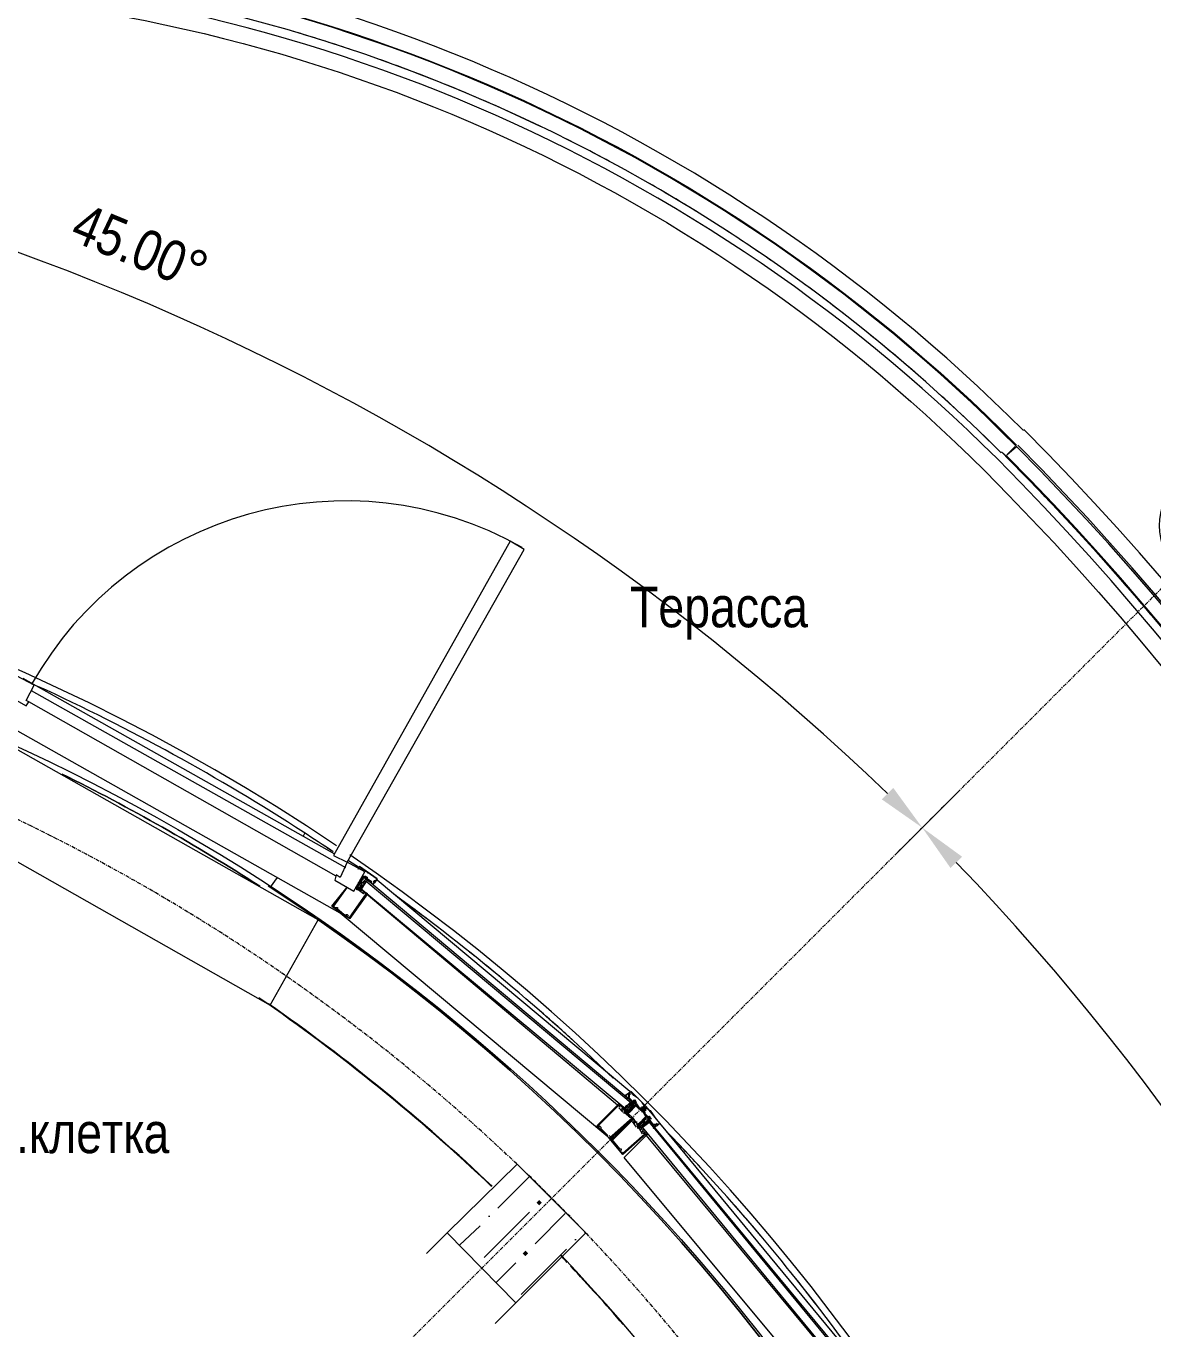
# Model space of a CAD drawing. Header units: millimetres. Extents: x 223 to 163467, y -12002 to 99672.
# Drawn here: x 100406 to 103883, y 3792 to 7812 of the extents above; entities that cross this region are included whole.
import ezdxf

# ---------------------------------------------------------------- set-up
doc = ezdxf.new("R2010")
doc.units = ezdxf.units.MM
doc.linetypes.add('ADSK_Линия сетки', pattern=[21, 12, -3, 3, -3])
for name, color, linetype, lineweight in [('A-ANNO-DIMS', 7, 'Continuous', 9), ('S-GRID', 7, 'Continuous', 9), ('S-GRID-IDEN', 7, 'Continuous', 9)]:
    doc.layers.add(name, color=color, linetype=linetype, lineweight=lineweight)
for name, color, linetype in [('PDF _A-AREA', 7, 'Continuous'), ('PDF _A-CLNG', 7, 'Continuous'), ('PDF _A-DETL', 7, 'Continuous'), ('PDF _A-DETL-GENF', 7, 'Continuous'), ('PDF _A-DOOR', 7, 'Continuous'), ('PDF _A-DOOR-FRAM', 7, 'Continuous'), ('PDF _A-FLOR', 7, 'Continuous'), ('PDF _A-GLAZ-CURT', 7, 'Continuous'), ('PDF _A-GLAZ-CWMG', 7, 'Continuous'), ('PDF _I-WALL', 7, 'Continuous'), ('PDF _S-BEAM', 7, 'Continuous'), ('PDF _S-COLS', 7, 'Continuous'), ('PDF _S-RBAR-BNDY', 7, 'Continuous'), ('PDF _Ограждение', 7, 'Continuous'), ('PDF _Текст', 7, 'Continuous')]:
    doc.layers.add(name, color=color, linetype=linetype)
doc.styles.add('GOST Common_I_6', font='ARIALN.TTF', dxfattribs={"height": 125})
doc.styles.add('PDF ISOCPEUR Italic', font='ARIALN.TTF')
doc.dimstyles.new('Диагональ_-_Gost_2_5мм', dxfattribs={"dimscale": 304.8, "dimtxt": 125.714375, "dimasz": 0.492126, "dimexe": 0.393701, "dimexo": 0.246063, "dimgap": 0.287073, "dimtad": 1, "dimdec": 0, "dimzin": 0, "dimdsep": 46, "dimtxsty": 'GOST Common_I_6', "dimsah": 1, "dimcen": 0.09, "dimdle": 0.393701, "dimazin": 0, "dimtfac": 1, "dimtdec": 4, "dimtix": 1, "dimtmove": 0, "dimatfit": 3, "dimfxl": 1, "dimtvp": 1, "dimtfill": 1, "dimtolj": 1, "dimtzin": 0, "dimarcsym": 2})

# ---------------------------------------------------------------- blocks, each defined once
blk = doc.blocks.new('*D335')
at = {"layer": 'A-ANNO-DIMS', "color": 0, "lineweight": -2, "transparency": 16777216}
for p, q in [((86612.7, 26879.4), (86612.7, 26594.4)), ((92115.2, 24600.2), (91913.7, 24398.7))]:
    blk.add_line(p, q, dxfattribs=at)
blk.add_arc((86612.7, 19097.7), 7616.7, 46.12837, 88.87163, dxfattribs=at)
at = {"layer": 'A-ANNO-DIMS', "color": 0, "transparency": 16777216}
for points in [[(86762.4, 26687.9), (86762.9, 26737.9), (86612.7, 26714.4)], [(91908.9, 24606.4), (91873.9, 24570.7), (91998.5, 24483.5)]]:
    blk.add_solid(points, dxfattribs=at)
at = {"layer": 'Defpoints', "color": 0, "transparency": 16777216}
for p in [(86612.7, 26954.4), (90421, 25693.9), (92168.2, 24653.2), (86612.7, 19097.7)]:
    blk.add_point(p, dxfattribs=at)
at = {"layer": 'A-ANNO-DIMS', "color": 0, "transparency": 16777216, "insert": (89584.9, 26273.2), "char_height": 125, "width": 588.088, "attachment_point": 5, "rotation": 337.5, "style": 'GOST Common_I_6', "bg_fill": 3, "box_fill_scale": 1.1, "bg_fill_color": 256, "bg_fill_true_color": 13158600, "bg_fill_transparency": 0}
blk.add_mtext('\\A1;45.00°', dxfattribs=at)
blk = doc.blocks.new('*D336')
at = {"layer": 'A-ANNO-DIMS', "color": 0, "lineweight": -2, "transparency": 16777216}
for p, q in [((92115.2, 24600.2), (91913.7, 24398.7)), ((94394.4, 19097.7), (94109.4, 19097.7))]:
    blk.add_line(p, q, dxfattribs=at)
blk.add_arc((86612.7, 19097.7), 7616.7, 1.12837, 43.87163, dxfattribs=at)
at = {"layer": 'A-ANNO-DIMS', "color": 0, "transparency": 16777216}
for points in [[(92085.7, 24358.9), (92121.4, 24393.9), (91998.5, 24483.5)], [(94252.9, 19247.9), (94202.9, 19247.4), (94229.4, 19097.7)]]:
    blk.add_solid(points, dxfattribs=at)
at = {"layer": 'Defpoints', "color": 0, "transparency": 16777216}
for p in [(92168.2, 24653.2), (93969.9, 21069), (86612.7, 19097.7), (94469.4, 19097.7)]:
    blk.add_point(p, dxfattribs=at)
at = {"layer": 'A-ANNO-DIMS', "color": 0, "transparency": 16777216, "insert": (93788.2, 22069.9), "char_height": 125, "width": 588.088, "attachment_point": 5, "rotation": 292.5, "style": 'GOST Common_I_6', "bg_fill": 3, "box_fill_scale": 1.1, "bg_fill_color": 256, "bg_fill_true_color": 13158600, "bg_fill_transparency": 0}
blk.add_mtext('\\A1;45.00°', dxfattribs=at)
blk = doc.blocks.new('Ось сетки - D8-489723-1 этаж')
at = {"layer": 'S-GRID-IDEN'}
for start, end in [(360, 180), (180, 360)]:
    blk.add_arc((0, 0), 4, start, end, dxfattribs=at)
blk = doc.blocks.new('оси')
at = {"layer": 'S-GRID', "linetype": 'ADSK_Линия сетки'}
blk.add_arc((86612.7, 19097.7), 6000, 192.09621, 182.95219, dxfattribs=at)
at = {"layer": 'S-GRID-IDEN', "xscale": -49.99999999999998, "yscale": 49.99999999999998, "zscale": 49.99999999999998, "rotation": 314.9999999998913}
blk.add_blockref('Ось сетки - D8-489723-1 этаж', (92930.6, 25415.6), dxfattribs=at)
at = {"layer": 'A-ANNO-DIMS'}
dim = blk.add_angular_dim_3p(base=(90421, 25693.9), center=(86612.7, 19097.7), p1=(92168.2, 24653.2), p2=(86612.7, 26954.4), dimstyle='Диагональ_-_Gost_2_5мм', override={"dimpost": '<>', "dimfxl": 6013.290219}, dxfattribs=at)
dim.commit()
dim.dimension.update_dxf_attribs({"geometry": '*D335', "text_midpoint": (89584.9, 26273.2)})
dim = blk.add_angular_dim_3p(base=(93969.9, 21069), center=(86612.7, 19097.7), p1=(94469.4, 19097.7), p2=(92168.2, 24653.2), dimstyle='Диагональ_-_Gost_2_5мм', override={"dimpost": '<>', "dimfxl": 6013.290219}, dxfattribs=at)
dim.commit()
dim.dimension.update_dxf_attribs({"geometry": '*D336', "text_midpoint": (93788.2, 22069.9)})
at = {"layer": 'S-GRID', "linetype": 'ADSK_Линия сетки'}
blk.add_line((86612.7, 19097.7), (92789.2, 25274.2), dxfattribs=at)

msp = doc.modelspace()

# ---------------------------------------------------------------- hatches: boundary and pattern name
at = {"layer": 'PDF _S-COLS', "lineweight": 15, "transparency": 33554559}
for points in [[(101988.8, 4190.5), (101984.6, 4186.3), (101980.3, 4182), (101984.6, 4177.8), (101988.8, 4173.6), (101993, 4177.8), (101997.3, 4182), (101993, 4186.3)], [(101946.5, 4033.9), (101942.2, 4029.6), (101938, 4025.4), (101942.2, 4021.2), (101946.5, 4016.9), (101950.7, 4021.2), (101954.9, 4025.4), (101950.7, 4029.6)]]:
    msp.add_hatch(color=256, dxfattribs=at).paths.add_polyline_path(points)

# ---------------------------------------------------------------- linework, layer by layer
at = {"layer": 'PDF _A-AREA', "lineweight": 15}
msp.add_lwpolyline([(101993.3, 7502.3, 0.013255), (101744.4, 7613.4, 0.01323), (101490.4, 7711)], format="xyb", dxfattribs=at)
for centre, radius, start, end in [((99773.2, 2863.3), 5142.8, 71.4993, 73.5312), ((99774, 2865.4), 5140.7, 61.3859, 63.4241), ((99774.2, 2865.7), 5140.3, 58.3372, 60.1943), ((99773.5, 2864.4), 5141.7, 55.2723, 57.0794), ((99773.5, 2864.5), 5141.7, 52.1632, 53.9978), ((99773.8, 2864.9), 5141.1, 48.9825, 50.9492), ((99773.9, 2865), 5141, 45.4943, 47.9005), ((97508.7, 608.3), 8341.7, 42.58848, 44.87361), ((97509.2, 608.7), 8341.2, 40.24838, 41.8305)]:
    msp.add_arc(centre, radius, start, end, dxfattribs=at)
at = {"layer": 'PDF _A-CLNG', "lineweight": 15}
for centre, radius, start, end in [((97779.8, -43.6), 6398.6, 57.03549, 65.41258), ((97774.1, -51.9), 6408.7, 56.05225, 56.3923), ((97778.9, -44.7), 6400, 52.66871, 53.88244), ((97779.5, -43.9), 6399.1, 50.15822, 51.37212), ((97779.6, -43.7), 6398.8, 47.65315, 48.86161), ((97721.7, -104.1), 6482.4, 46.095, 46.35527), ((97779.6, -43.7), 6398.8, 42.63779, 43.84625), ((97777.8, -45.2), 6401.2, 40.12776, 41.33577), ((97779.3, -43.9), 6399.1, 37.61719, 38.82558)]:
    msp.add_arc(centre, radius, start, end, dxfattribs=at)
at = {"layer": 'PDF _A-DETL', "lineweight": 15}
msp.add_circle((97789.7, -43.1), 6197.2, dxfattribs=at)
at = {"layer": 'PDF _A-DETL-GENF', "lineweight": 15}
for points in [[(101307.3, 5054.1), (100350.5, 5595.9)], [(100202.4, 5333.5), (101159.1, 4791.6)], [(101430, 5210.7), (101434.2, 5219.2), (101489.3, 5181.1), (101476.6, 5189.6), (101463.9, 5198), (101446.9, 5206.5), (101438.5, 5215), (101434.2, 5210.7)], [(101438.5, 5172.6), (101446.9, 5181.1), (101451.2, 5185.3), (101455.4, 5189.6)], [(101455.4, 5181.1), (101446.9, 5185.3), (101442.7, 5189.6), (101446.9, 5189.6)], [(101446.9, 5189.6), (101446.9, 5189.6)], [(101451.2, 5189.6), (101451.2, 5189.6)], [(101446.9, 5159.9), (101438.5, 5147.2), (101438.5, 5143), (101442.7, 5147.2), (101446.9, 5143), (101459.6, 5134.5), (101404.6, 5058.3), (101349.6, 5096.4), (101396.1, 5155.7), (101353.8, 5096.4), (101358, 5092.2), (101362.3, 5092.2), (101366.5, 5092.2), (101366.5, 5088), (101391.9, 5066.8)], [(101400.4, 5062.6), (101404.6, 5062.6), (101455.4, 5134.5), (101451.2, 5138.8), (101446.9, 5134.5), (101430, 5147.2), (101430, 5151.5), (101425.8, 5151.5), (101421.5, 5151.5)], [(101421.5, 5155.7), (101425.8, 5155.7)], [(101446.9, 5168.4), (101451.2, 5176.9), (101442.7, 5168.4), (101430, 5147.2), (101425.8, 5147.2), (101425.8, 5151.5), (101438.5, 5168.4)], [(101434.2, 5164.2), (101434.2, 5168.4), (101425.8, 5155.7), (101430, 5155.7), (101430, 5151.5), (101434.2, 5151.5), (101434.2, 5147.2)], [(101425.8, 5155.7), (101425.8, 5155.7)], [(101425.8, 5155.7), (101425.8, 5155.7)], [(101425.8, 5151.5), (101425.8, 5151.5)], [(101430, 5168.4), (101434.2, 5172.6), (101434.2, 5168.4), (101434.2, 5172.6), (101442.7, 5181.1), (101438.5, 5172.6), (101438.5, 5164.2), (101442.7, 5168.4), (101438.5, 5168.4), (101438.5, 5172.6), (101446.9, 5168.4), (101442.7, 5168.4)], [(101430, 5151.5), (101430, 5151.5)], [(101430, 5147.2), (101430, 5147.2)], [(101434.2, 5172.6), (101434.2, 5172.6)], [(101438.5, 5143), (101434.2, 5147.2), (101442.7, 5159.9), (101442.7, 5164.2)], [(101434.2, 5151.5), (101434.2, 5151.5)], [(101434.2, 5147.2), (101434.2, 5147.2)], [(101434.2, 5147.2), (101434.2, 5147.2)], [(101438.5, 5164.2), (101438.5, 5164.2)], [(101438.5, 5147.2), (101438.5, 5147.2)], [(101442.7, 5185.3), (101442.7, 5181.1), (101446.9, 5181.1)], [(101442.7, 5181.1), (101442.7, 5181.1)], [(101446.9, 5185.3), (101446.9, 5185.3)], [(101446.9, 5181.1), (101446.9, 5181.1)], [(101455.4, 5172.6), (101446.9, 5164.2)], [(101446.9, 5164.2), (101446.9, 5164.2)], [(101446.9, 5159.9), (101446.9, 5159.9)], [(101459.6, 5176.9), (101455.4, 5172.6), (101451.2, 5172.6), (101451.2, 5176.9), (101455.4, 5181.1), (101472.3, 5168.4)], [(101451.2, 5176.9), (101451.2, 5176.9)], [(101455.4, 5185.3), (101455.4, 5185.3)], [(101455.4, 5185.3), (101459.6, 5181.1), (101472.3, 5172.6)], [(101455.4, 5176.9), (101455.4, 5181.1), (101455.4, 5176.9)], [(101455.4, 5172.6), (101455.4, 5172.6)], [(101459.6, 5185.3), (101459.6, 5185.3)], [(101459.6, 5181.1), (101459.6, 5181.1)], [(101472.3, 5172.6), (101472.3, 5172.6)], [(101472.3, 5168.4), (101472.3, 5168.4)], [(101472.3, 5168.4), (101472.3, 5168.4)], [(101476.6, 5172.6), (101480.8, 5172.6), (101480.8, 5176.9), (101480.8, 5172.6), (101489.3, 5181.1), (101480.8, 5168.4), (101476.6, 5164.2)], [(101476.6, 5168.4), (101476.6, 5168.4)], [(101476.6, 5168.4), (101476.6, 5168.4)], [(101480.8, 5172.6), (101480.8, 5172.6)], [(101480.8, 5168.4), (101480.8, 5168.4)], [(101438.5, 5143), (101438.5, 5143)], [(101442.7, 5143), (101442.7, 5143)], [(101442.7, 5143), (101442.7, 5143)], [(101442.7, 5138.8), (101446.9, 5138.8)], [(101446.9, 5143), (101446.9, 5143)], [(101446.9, 5143), (101446.9, 5143)], [(101446.9, 5138.8), (101446.9, 5138.8)], [(101446.9, 5138.8), (101446.9, 5138.8)], [(101446.9, 5134.5), (101446.9, 5134.5)], [(101358, 5092.2), (101358, 5092.2)], [(101366.5, 5088), (101366.5, 5088)], [(101391.9, 5071), (101396.1, 5071), (101400.4, 5066.8)], [(101391.9, 5071), (101391.9, 5071)], [(101400.4, 5066.8), (101400.4, 5066.8)], [(101159.1, 4791.6), (101307.3, 5054.1)], [(102259.7, 4516.5), (102259.7, 4516.5)], [(102259.7, 4512.2), (102259.7, 4516.5)], [(102259.7, 4512.2), (102259.7, 4512.2)], [(102259.7, 4512.2), (102259.7, 4512.2)], [(102264, 4516.5), (102272.4, 4524.9), (102264, 4516.5), (102268.2, 4516.5)], [(102264, 4516.5), (102264, 4516.5)], [(102272.4, 4516.5), (102268.2, 4516.5), (102264, 4512.2), (102268.2, 4512.2)], [(102264, 4512.2), (102264, 4512.2)], [(102264, 4512.2), (102264, 4512.2)], [(102264, 4512.2), (102264, 4512.2)], [(102285.1, 4491.1), (102280.9, 4491.1), (102276.7, 4495.3), (102264, 4508), (102276.7, 4491.1)], [(102264, 4508), (102264, 4508)], [(102264, 4508), (102264, 4508)], [(102268.2, 4508), (102264, 4508)], [(102268.2, 4508), (102268.2, 4508)], [(102310.5, 4478.4), (102306.3, 4474.1), (102310.5, 4474.1), (102314.8, 4478.4), (102306.3, 4491.1), (102293.6, 4503.8), (102280.9, 4512.2), (102272.4, 4524.9), (102319, 4478.4), (102310.5, 4469.9), (102310.5, 4465.7), (102310.5, 4461.4), (102323.2, 4444.5)], [(102272.4, 4516.5), (102272.4, 4516.5)], [(102272.4, 4448.7), (102280.9, 4440.3), (102213.2, 4372.5), (102166.6, 4419.1), (102234.3, 4486.8), (102242.8, 4478.4), (102247, 4474.1), (102242.8, 4469.9), (102247, 4465.7)], [(102234.3, 4478.4), (102238.6, 4478.4), (102234.3, 4482.6), (102170.8, 4419.1), (102170.8, 4414.9)], [(102208.9, 4381), (102213.2, 4376.8), (102276.7, 4440.3), (102272.4, 4444.5), (102268.2, 4444.5), (102255.5, 4457.2), (102255.5, 4461.4), (102251.3, 4465.7), (102251.3, 4461.4)], [(102247, 4461.4), (102234.3, 4474.1)], [(102238.6, 4478.4), (102238.6, 4478.4)], [(102238.6, 4474.1), (102238.6, 4474.1)], [(102238.6, 4474.1), (102238.6, 4474.1)], [(102242.8, 4478.4), (102242.8, 4478.4)], [(102242.8, 4474.1), (102242.8, 4474.1)], [(102242.8, 4474.1), (102242.8, 4474.1)], [(102247, 4469.9), (102251.3, 4469.9), (102259.7, 4482.6), (102264, 4478.4), (102264, 4482.6), (102272.4, 4491.1), (102276.7, 4495.3), (102280.9, 4495.3), (102289.4, 4486.8), (102285.1, 4491.1), (102289.4, 4491.1), (102285.1, 4486.8), (102276.7, 4491.1), (102276.7, 4486.8)], [(102247, 4474.1), (102247, 4474.1)], [(102247, 4469.9), (102247, 4469.9)], [(102276.7, 4478.4), (102280.9, 4482.6), (102276.7, 4482.6), (102272.4, 4474.1), (102251.3, 4457.2), (102251.3, 4461.4), (102268.2, 4478.4), (102264, 4474.1), (102259.7, 4478.4), (102251.3, 4465.7), (102255.5, 4465.7), (102259.7, 4461.4), (102255.5, 4457.2), (102264, 4453), (102268.2, 4453)], [(102251.3, 4465.7), (102251.3, 4465.7)], [(102251.3, 4465.7), (102251.3, 4465.7)], [(102251.3, 4465.7), (102251.3, 4465.7)], [(102255.5, 4465.7), (102255.5, 4465.7)], [(102268.2, 4469.9), (102259.7, 4457.2), (102272.4, 4469.9), (102280.9, 4478.4), (102285.1, 4482.6)], [(102268.2, 4482.6), (102272.4, 4486.8), (102276.7, 4486.8), (102268.2, 4478.4)], [(102268.2, 4474.1), (102272.4, 4474.1), (102268.2, 4478.4), (102268.2, 4482.6), (102276.7, 4478.4), (102272.4, 4474.1)], [(102272.4, 4491.1), (102272.4, 4486.8)], [(102272.4, 4486.8), (102272.4, 4486.8)], [(102272.4, 4474.1), (102272.4, 4469.9), (102272.4, 4474.1)], [(102272.4, 4469.9), (102272.4, 4469.9)], [(102272.4, 4469.9), (102272.4, 4469.9)], [(102276.7, 4495.3), (102276.7, 4495.3)], [(102276.7, 4491.1), (102276.7, 4491.1)], [(102276.7, 4482.6), (102280.9, 4486.8)], [(102285.1, 4495.3), (102280.9, 4495.3), (102280.9, 4499.5), (102289.4, 4491.1), (102285.1, 4499.5)], [(102280.9, 4495.3), (102280.9, 4495.3)], [(102280.9, 4482.6), (102280.9, 4478.4)], [(102280.9, 4482.6), (102280.9, 4482.6)], [(102280.9, 4478.4), (102280.9, 4478.4)], [(102285.1, 4491.1), (102285.1, 4491.1)], [(102285.1, 4486.8), (102285.1, 4486.8)], [(102297.8, 4469.9), (102285.1, 4486.8)], [(102289.4, 4491.1), (102289.4, 4491.1)], [(102289.4, 4486.8), (102297.8, 4474.1), (102302.1, 4474.1), (102306.3, 4474.1), (102306.3, 4478.4)], [(102289.4, 4486.8), (102289.4, 4486.8)], [(102297.8, 4469.9), (102297.8, 4469.9)], [(102302.1, 4474.1), (102302.1, 4474.1)], [(102306.3, 4469.9), (102302.1, 4465.7), (102302.1, 4469.9), (102302.1, 4474.1)], [(102302.1, 4469.9), (102302.1, 4469.9)], [(102302.1, 4469.9), (102302.1, 4469.9)], [(102306.3, 4461.4), (102306.3, 4465.7), (102310.5, 4469.9), (102319, 4474.1), (102331.7, 4465.7), (102340.2, 4453), (102348.6, 4440.3), (102361.3, 4427.6), (102319, 4478.4), (102310.5, 4469.9), (102319, 4469.9)], [(102306.3, 4469.9), (102306.3, 4469.9)], [(102306.3, 4465.7), (102306.3, 4465.7)], [(102310.5, 4469.9), (102310.5, 4469.9)], [(102310.5, 4469.9), (102310.5, 4469.9)], [(102310.5, 4465.7), (102310.5, 4465.7)], [(102310.5, 4465.7), (102310.5, 4465.7)], [(102310.5, 4465.7), (102310.5, 4465.7)], [(102319, 4465.7), (102314.8, 4465.7), (102310.5, 4465.7), (102314.8, 4461.4), (102314.8, 4457.2), (102323.2, 4448.7)], [(102319, 4469.9), (102319, 4469.9)], [(102310.5, 4402.2), (102319, 4393.7), (102247, 4330.2), (102204.7, 4381), (102276.7, 4444.5), (102285.1, 4431.8)], [(102242.8, 4342.9), (102242.8, 4347.1), (102238.6, 4347.1), (102217.4, 4372.5), (102213.2, 4376.8), (102208.9, 4381), (102276.7, 4440.3), (102280.9, 4436), (102280.9, 4431.8), (102285.1, 4427.6)], [(102255.5, 4457.2), (102255.5, 4457.2)], [(102259.7, 4461.4), (102259.7, 4461.4)], [(102259.7, 4457.2), (102259.7, 4457.2)], [(102259.7, 4457.2), (102264, 4457.2), (102259.7, 4453)], [(102259.7, 4457.2), (102259.7, 4457.2)], [(102264, 4453), (102264, 4453)], [(102264, 4448.7), (102268.2, 4448.7)], [(102268.2, 4453), (102268.2, 4453)], [(102268.2, 4448.7), (102268.2, 4448.7)], [(102268.2, 4444.5), (102268.2, 4444.5)], [(102272.4, 4448.7), (102272.4, 4448.7)], [(102289.4, 4414.9), (102276.7, 4431.8)], [(102285.1, 4431.8), (102285.1, 4431.8)], [(102285.1, 4431.8), (102285.1, 4431.8)], [(102293.6, 4419.1), (102289.4, 4423.3), (102293.6, 4423.3), (102306.3, 4431.8)], [(102289.4, 4431.8), (102289.4, 4427.6)], [(102289.4, 4427.6), (102289.4, 4427.6)], [(102289.4, 4423.3), (102289.4, 4423.3)], [(102319, 4427.6), (102323.2, 4431.8), (102323.2, 4436), (102314.8, 4427.6), (102293.6, 4410.6), (102293.6, 4414.9), (102310.5, 4431.8), (102319, 4440.3), (102314.8, 4440.3), (102314.8, 4444.5), (102306.3, 4436)], [(102310.5, 4431.8), (102306.3, 4427.6), (102306.3, 4431.8), (102293.6, 4419.1), (102297.8, 4419.1), (102297.8, 4414.9), (102302.1, 4414.9), (102297.8, 4410.6), (102306.3, 4393.7)], [(102293.6, 4423.3), (102293.6, 4423.3)], [(102310.5, 4423.3), (102302.1, 4410.6), (102314.8, 4423.3), (102319, 4423.3), (102327.5, 4431.8), (102331.7, 4431.8)], [(102306.3, 4461.4), (102306.3, 4461.4)], [(102306.3, 4436), (102306.3, 4436)], [(102310.5, 4461.4), (102310.5, 4461.4)], [(102310.5, 4461.4), (102310.5, 4461.4)], [(102310.5, 4436), (102319, 4440.3), (102323.2, 4440.3)], [(102310.5, 4427.6), (102314.8, 4427.6), (102310.5, 4431.8), (102310.5, 4436), (102319, 4427.6), (102314.8, 4427.6)], [(102310.5, 4427.6), (102310.5, 4427.6)], [(102314.8, 4461.4), (102314.8, 4461.4)], [(102319, 4444.5), (102314.8, 4444.5)], [(102314.8, 4423.3), (102314.8, 4423.3)], [(102319, 4440.3), (102319, 4440.3)], [(102319, 4423.3), (102319, 4423.3)], [(102335.9, 4440.3), (102327.5, 4448.7), (102323.2, 4444.5), (102327.5, 4436)], [(102352.9, 4419.1), (102352.9, 4423.3), (102352.9, 4427.6), (102348.6, 4423.3), (102344.4, 4423.3), (102340.2, 4423.3), (102331.7, 4436), (102323.2, 4448.7), (102327.5, 4440.3), (102331.7, 4436)], [(102323.2, 4448.7), (102323.2, 4448.7)], [(102323.2, 4444.5), (102323.2, 4444.5)], [(102323.2, 4436), (102327.5, 4436), (102340.2, 4419.1)], [(102323.2, 4431.8), (102327.5, 4431.8)], [(102323.2, 4431.8), (102323.2, 4431.8)], [(102327.5, 4448.7), (102335.9, 4440.3), (102331.7, 4440.3), (102331.7, 4444.5)], [(102331.7, 4448.7), (102327.5, 4444.5)], [(102327.5, 4448.7), (102327.5, 4448.7)], [(102327.5, 4444.5), (102327.5, 4444.5)], [(102327.5, 4440.3), (102327.5, 4440.3)], [(102327.5, 4436), (102327.5, 4436)], [(102327.5, 4431.8), (102327.5, 4431.8)], [(102331.7, 4440.3), (102331.7, 4440.3)], [(102331.7, 4436), (102331.7, 4436)], [(102344.4, 4423.3), (102344.4, 4423.3)], [(102348.6, 4419.1), (102344.4, 4423.3)], [(102352.9, 4419.1), (102361.3, 4427.6), (102352.9, 4419.1)], [(102175.1, 4414.9), (102175.1, 4419.1), (102179.3, 4414.9), (102179.3, 4410.6), (102200.5, 4389.5)], [(102179.3, 4410.6), (102179.3, 4410.6)], [(102204.7, 4389.5), (102208.9, 4385.2)], [(102204.7, 4389.5), (102204.7, 4389.5)], [(102208.9, 4385.2), (102208.9, 4385.2)], [(102242.8, 4338.7), (102247, 4334.4), (102314.8, 4393.7), (102310.5, 4397.9), (102310.5, 4393.7)], [(102293.6, 4414.9), (102293.6, 4419.1), (102297.8, 4414.9), (102297.8, 4410.6), (102302.1, 4406.4)], [(102293.6, 4419.1), (102293.6, 4419.1)], [(102293.6, 4419.1), (102293.6, 4419.1)], [(102297.8, 4419.1), (102297.8, 4419.1)], [(102297.8, 4410.6), (102297.8, 4410.6)], [(102302.1, 4414.9), (102302.1, 4414.9)], [(102302.1, 4410.6), (102302.1, 4410.6)], [(102302.1, 4410.6), (102302.1, 4410.6)], [(102302.1, 4406.4), (102302.1, 4406.4)], [(102302.1, 4406.4), (102302.1, 4406.4)], [(102306.3, 4406.4), (102310.5, 4406.4)], [(102306.3, 4406.4), (102306.3, 4406.4)], [(102306.3, 4402.2), (102306.3, 4397.9)], [(102306.3, 4402.2), (102306.3, 4402.2)], [(102310.5, 4402.2), (102310.5, 4402.2)], [(102310.5, 4402.2), (102310.5, 4402.2)], [(102310.5, 4397.9), (102310.5, 4397.9)], [(102340.2, 4419.1), (102340.2, 4419.1)], [(102344.4, 4419.1), (102348.6, 4419.1), (102344.4, 4414.9)], [(102344.4, 4419.1), (102344.4, 4419.1)], [(102344.4, 4419.1), (102344.4, 4419.1)], [(102348.6, 4419.1), (102348.6, 4419.1)], [(102352.9, 4419.1), (102352.9, 4419.1)], [(102208.9, 4381), (102208.9, 4381)], [(102213.2, 4381), (102213.2, 4381)], [(102213.2, 4376.8), (102213.2, 4376.8)], [(102217.4, 4372.5), (102217.4, 4372.5)], [(102217.4, 4372.5), (102217.4, 4372.5)], [(102238.6, 4347.1), (102238.6, 4347.1)], [(102242.8, 4342.9), (102242.8, 4342.9)], [(102242.8, 4338.7), (102242.8, 4338.7)]]:
    msp.add_lwpolyline(points, dxfattribs=at)
for points in [[(101455.4, 5185.3), (101451.2, 5185.3), (101446.9, 5189.6), (101459.6, 5181.1), (101459.6, 5185.3)], [(101451.2, 5189.6), (101459.6, 5185.3)]]:
    msp.add_lwpolyline(points, close=True, dxfattribs=at)
at = {"layer": 'PDF _A-DOOR', "lineweight": 15}
msp.add_lwpolyline([(101353.8, 5253.1), (101396.1, 5231.9), (101942.2, 6197.1), (101899.9, 6222.5)], close=True, dxfattribs=at)
msp.add_arc((101390.9, 5235.5), 1111.3, 60.5895, 150.5895, dxfattribs=at)
at = {"layer": 'PDF _A-DOOR-FRAM', "lineweight": 15}
for points in [[(100346.3, 5748.3), (100405.6, 5714.5), (100414, 5727.2), (100405.6, 5731.4), (100431, 5778), (100375.9, 5807.6)], [(101417.3, 5143), (101451.2, 5202.3), (101396.1, 5231.9), (101375, 5185.3), (101362.3, 5193.8), (101358, 5176.9)]]:
    msp.add_lwpolyline(points, close=True, dxfattribs=at)
at = {"layer": 'PDF _A-FLOR', "lineweight": 15}
msp.add_lwpolyline([(101363.2, 5283, 0.600453), (91360, -43.6, 1), (104199.5, -43.6, 0.247585), (101404.5, 5255)], format="xyb", dxfattribs=at)
for centre, radius, start, end in [((97762.8, -64.7), 5924.5, 46.48863, 55.43151), ((97742.7, -83.8), 5952.2, 43.28694, 43.58765), ((97762.7, -64.9), 5924.7, 40.79779, 43.13779)]:
    msp.add_arc(centre, radius, start, end, dxfattribs=at)
at = {"layer": 'PDF _A-GLAZ-CURT', "lineweight": 15}
for points in [[(101438.5, 5151.5), (102268.2, 4461.4), (102285.1, 4478.4), (101455.4, 5172.6)], [(102306.3, 4414.9), (103038.7, 3525.9), (103059.8, 3542.8), (102327.5, 4431.8)]]:
    msp.add_lwpolyline(points, close=True, dxfattribs=at)
at = {"layer": 'PDF _A-GLAZ-CWMG', "lineweight": 15}
for points in [[(102200.5, 4385.2), (101375, 5075.3), (100308.2, 5676.4), (99004.4, 6087), (97852.9, 6201.3), (97852.9, 6298.7), (98991.7, 6184.4)], [(101358, 5257.3), (100397.1, 5799.1)], [(101391.9, 5215), (100422.5, 5761)], [(101362.3, 5189.6), (100414, 5727.2)], [(101434.2, 5215), (101400.4, 5236.1)], [(101396.1, 5155.7), (101349.6, 5096.4), (101404.6, 5058.3), (101459.6, 5134.5), (101438.5, 5147.2), (101459.6, 5176.9), (101476.6, 5164.2), (101489.3, 5181.1), (101434.2, 5219.2), (101430, 5210.7)], [(101442.7, 5189.6), (101442.7, 5185.3), (101434.2, 5172.6)], [(101463.9, 5198), (101459.6, 5198)], [(101463.9, 5198), (101463.9, 5198)], [(101442.7, 5185.3), (101442.7, 5185.3)], [(102272.4, 4495.3), (101459.6, 5176.9)], [(102268.2, 4524.9), (101489.3, 5176.9)], [(102230.1, 4482.6), (101455.4, 5134.5)], [(102285.1, 4482.6), (102285.1, 4478.4)], [(102268.2, 4461.4), (102264, 4457.2)], [(102264, 4457.2), (102264, 4457.2)], [(103064.1, 3576.7), (102361.3, 4427.6)], [(103986.9, 1299.2), (104135.1, 143.5), (104135.1, 16.5), (104041.9, 16.5), (104037.7, 135), (103893.8, 1311.9), (103529.7, 2433.7), (102962.5, 3466.6), (102251.3, 4321.7), (102319, 4389.5), (103021.7, 3542.8)], [(102323.2, 4393.7), (102319, 4389.5)], [(103064.1, 3547), (102344.4, 4414.9), (102340.2, 4410.6)]]:
    msp.add_lwpolyline(points, dxfattribs=at)
for points in [[(102319, 4478.4), (102272.4, 4524.9), (102255.5, 4512.2), (102272.4, 4495.3), (102251.3, 4469.9), (102234.3, 4486.8), (102166.6, 4419.1), (102213.2, 4372.5), (102280.9, 4440.3), (102264, 4457.2), (102285.1, 4482.6), (102302.1, 4465.7)], [(102319, 4478.4), (102306.3, 4465.7), (102319, 4444.5), (102293.6, 4423.3), (102276.7, 4444.5), (102204.7, 4381), (102247, 4330.2), (102319, 4393.7), (102302.1, 4410.6), (102331.7, 4431.8), (102344.4, 4414.9), (102361.3, 4427.6)]]:
    msp.add_lwpolyline(points, close=True, dxfattribs=at)
at = {"layer": 'PDF _I-WALL', "lineweight": 15}
for points in [[(101264.9, 5320.8), (101260.7, 5312.3)], [(101180.3, 5185.3), (101159.1, 5155.7)], [(101307.3, 5054.1), (101307.3, 5054.1)], [(102314.8, 4474.1), (102314.8, 4474.1)]]:
    msp.add_lwpolyline(points, dxfattribs=at)
msp.add_lwpolyline([(96674.8, -6143.9, 0.467725), (103979.4, -43.6, 0.246441), (101302.3, 5058.1, -0.246441), (103979.4, -43.6, -0.467579), (96677.7, -6144.5)], format="xyb", dxfattribs=at)
for centre, radius, start, end in [((99773.7, 2864.8), 5238.7, 44.9176, 90), ((99773.7, 2864.8), 5141.3, 44.9176, 90), ((97508.8, 608.4), 8439, 0, 44.9176), ((97508.8, 608.4), 8341.7, 0, 44.9176), ((97782.4, -39.6), 6393.9, 56.052, 57.03601), ((97780.5, -42.5), 6198.3, 55.40387, 57.03568), ((97779.7, -43.6), 6398.6, 46.1591, 54.01975), ((97779.8, -43.5), 5899, 46.45566, 55.11845), ((97779.7, -43.6), 6398.6, 34.93105, 44.12657), ((97779.8, -43.6), 5899.1, 1.45569, 43.54432)]:
    msp.add_arc(centre, radius, start, end, dxfattribs=at)
at = {"layer": 'PDF _S-BEAM', "lineweight": 15}
for points in [[(103457.8, 6514.6), (103432.4, 6489.2), (103462, 6514.6, 0.201155), (99766.3, 8051.2, -0.201493), (103462, 6518.8)], [(105858, 617.6, 0.197158), (103432.4, 6484.9, 0.000145), (103430.2, 6487.1)]]:
    msp.add_lwpolyline(points, format="xyb", dxfattribs=at)
for centre, radius, start, end in [((97519.4, 604.7), 8381, 0.0881, 44.8417), ((97483.4, 592.3), 8421.3, 0.17207, 44.7287), ((97526, 609.8), 8327.8, 0.05384, 44.86851)]:
    msp.add_arc(centre, radius, start, end, dxfattribs=at)
at = {"layer": 'PDF _S-COLS', "lineweight": 15}
for points in [[(101853.3, 3809.5), (101916.8, 3873), (102132.7, 4088.9), (101921.1, 4300.6), (101705.2, 4088.9), (101916.8, 3873)], [(101861.8, 4165.1), (101959.2, 4262.5)], [(101819.5, 4012.7), (101959.2, 4152.4)], [(101976.1, 4055), (102069.2, 4148.2)], [(101743.3, 4050.8), (101806.8, 4110.1)], [(101832.2, 4139.7), (101836.4, 4139.7)], [(101641.7, 4025.4), (101705.2, 4088.9)], [(102098.9, 4067.7), (102103.1, 4067.7)], [(101933.8, 3898.4), (102073.5, 4038.1)], [(101857.6, 3936.5), (101916.8, 3995.8)]]:
    msp.add_lwpolyline(points, dxfattribs=at)
at = {"layer": 'PDF _S-RBAR-BNDY', "lineweight": 15}
msp.add_lwpolyline([(101126.9, 5158.3, 0.028396), (100516.6, 5504.2, -0.028396)], format="xyb", close=True, dxfattribs=at)
at = {"layer": 'PDF _Ограждение', "lineweight": 15}
for points in [[(105828.4, 604.9, 0.197924), (103402.7, 6476.5, 0.197639), (99779, 7979.3), (95787.1, 7979.3, 0.197875), (92167.6, 6476.5, 0.198519), (89737.7, 604.9), (89737.7, -698.9, 0.19779)], [(95782.8, -8022.5, -0.1985), (92201.5, -6532.4, -0.198841), (89788.5, -698.9), (89788.5, 604.9, -0.198833), (92201.5, 6438.4, -0.198246), (95787.1, 7928.5), (99779, 7928.5, -0.198719), (103364.6, 6438.4, -0.198841), (105777.6, 604.9), (105777.6, -698.9, -0.198833), (103364.6, -6532.4, -0.19907), (99779, -8022.5), (99482.7, -8022.5)]]:
    msp.add_lwpolyline(points, format="xyb", dxfattribs=at)

# ---------------------------------------------------------------- texts
at = {"layer": 'PDF _Текст', "lineweight": 15, "attachment_point": 4, "style": 'PDF ISOCPEUR Italic'}
for s, insert, char_height in [('Терасса', (102269.3, 6000.7), 125), ('Лест.клетка', (100063.7, 4396.2), 124.999)]:
    msp.add_mtext(s, dxfattribs=dict(at, insert=insert, char_height=char_height))

# ---------------------------------------------------------------- next in the draw order: block references
at = {"lineweight": 15}
msp.add_blockref('оси', (11172.5, -19144.7), dxfattribs=at)

doc.saveas('drawing.dxf')
